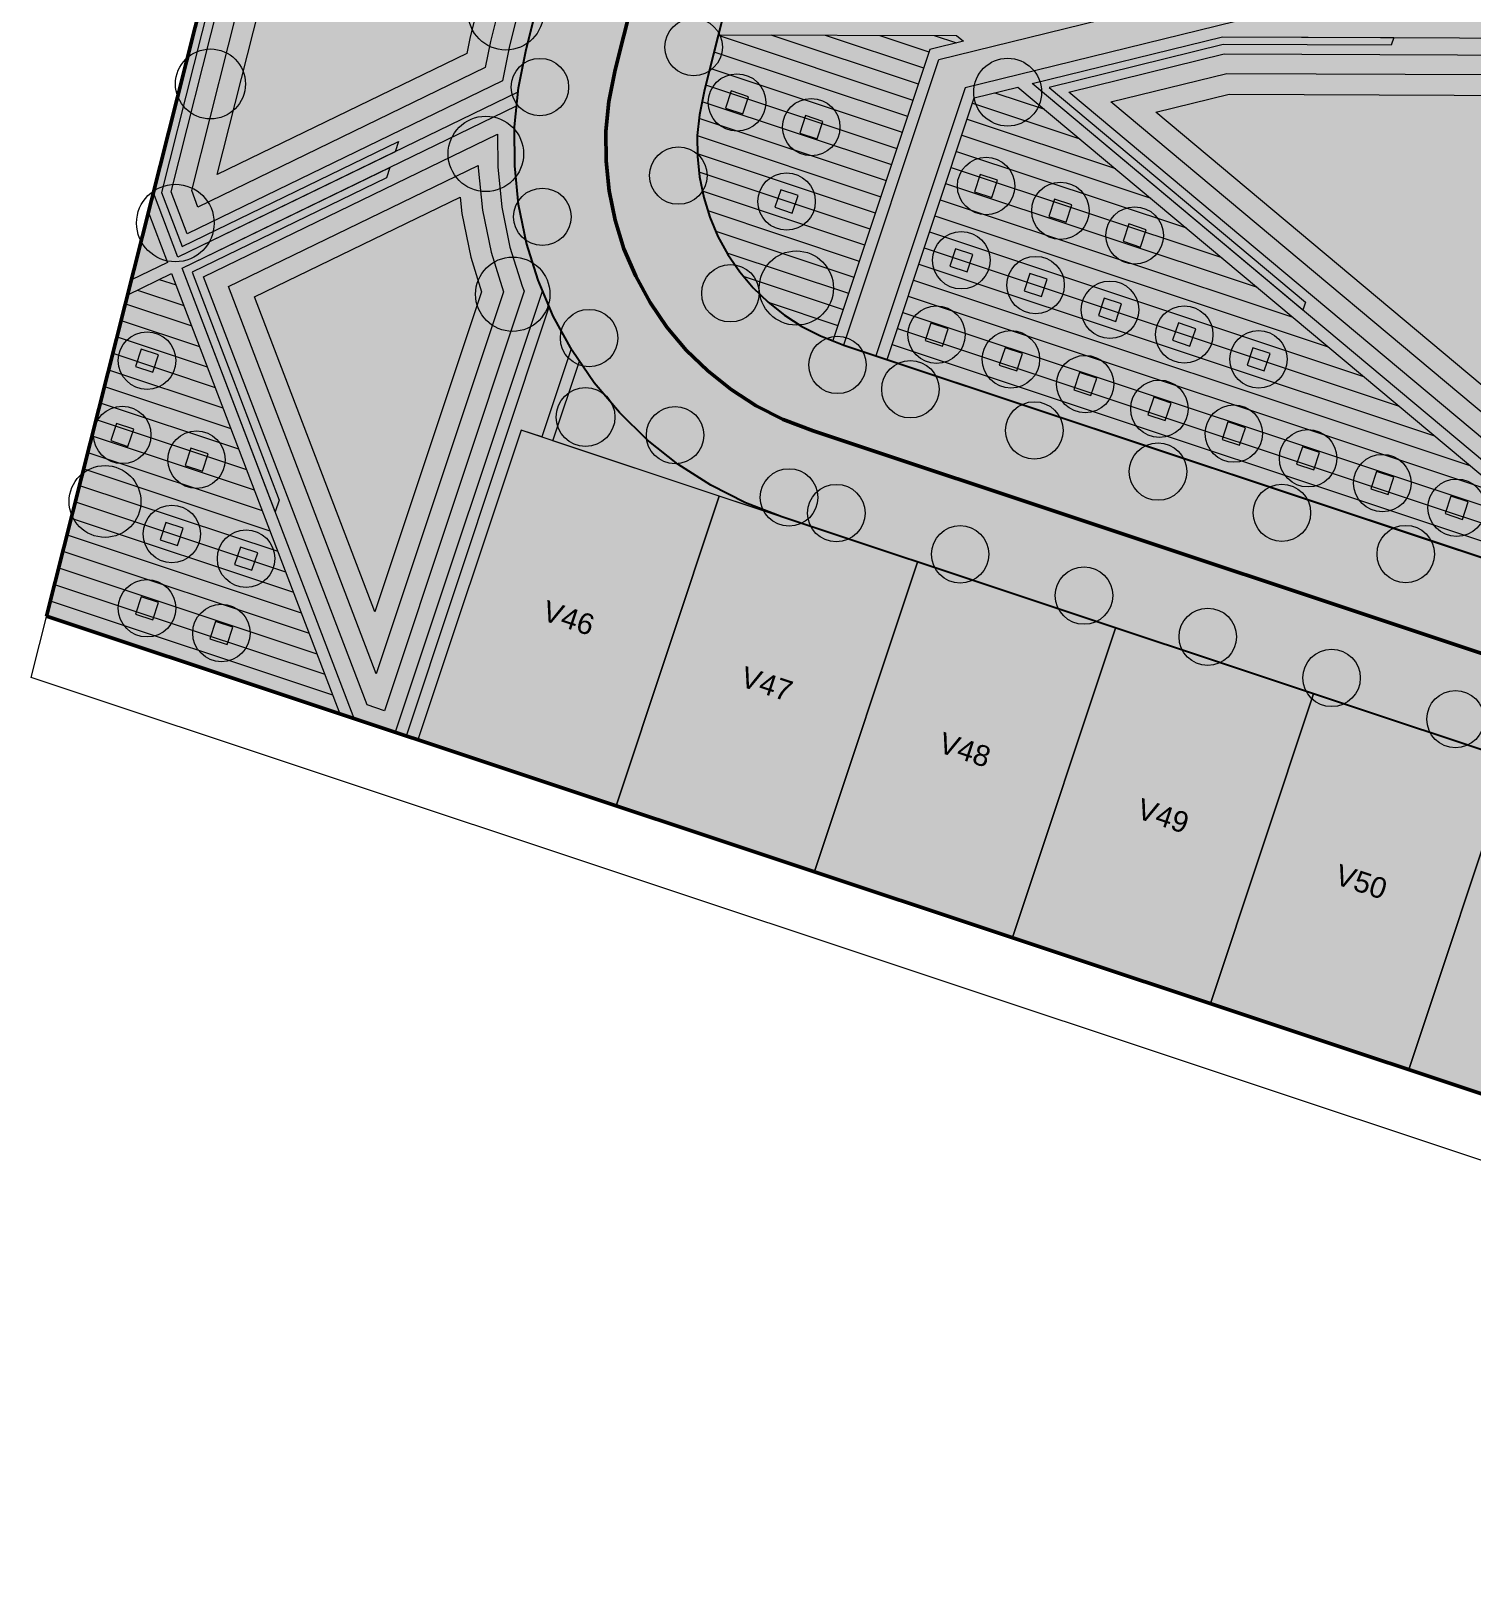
# Model space of a CAD drawing. Header units: metres. Extents: x 338560 to 339836, y 4035198 to 4035840.
# Drawn here: x 338954 to 339064.4, y 4035392.8 to 4035511.5 of the extents above; entities that cross this region are included whole.
import ezdxf
from ezdxf.enums import TextEntityAlignment as Align

# ---------------------------------------------------------------- set-up
doc = ezdxf.new("R2010")
doc.units = ezdxf.units.M
for name, color, linetype, lineweight in [('MP_BOUNDARY', 1, 'Continuous', 50), ('MP_BOUNDARY_COORDS', 6, 'Continuous', 18), ('MP_CIRC_EMERGENCY', 30, 'Continuous', 35), ('MP_CIRC_VEHICLE', 250, 'Continuous', 50), ('MP_GARDEN_BEDS', 84, 'Continuous', 13), ('MP_GARDEN_PATH', 41, 'Continuous', 13), ('MP_GREEN', 3, 'Continuous', 13), ('MP_LANDSCAPE', 94, 'Continuous', 13), ('MP_PLOT_VILLA', 30, 'Continuous', 18), ('MP_ROADS', 8, 'Continuous', 25), ('MP_TEXT_PLOTNO', 8, 'Continuous', 9), ('MP_TREES', 3, 'Continuous', 13)]:
    doc.layers.add(name, color=color, linetype=linetype, lineweight=lineweight)
for name, color, linetype in [('MP_HATCH_GREEN', 3, 'Continuous'), ('MP_HATCH_LANDSCAPE', 94, 'Continuous'), ('MP_HATCH_RES', 31, 'Continuous'), ('MP_HATCH_ROAD', 252, 'Continuous')]:
    doc.layers.add(name, color=color, linetype=linetype)
doc.styles.add('AR', font='arial.ttf')

msp = doc.modelspace()

# ---------------------------------------------------------------- hatches: boundary and pattern name
at = {"layer": 'MP_HATCH_GREEN', "true_color": 0x96cd78}
msp.add_hatch(color=7, dxfattribs=at).paths.add_polyline_path([(339057.17, 4035751.88), (339045.27, 4035729.9), (339059.34, 4035722.28), (339073.41, 4035714.67), (339081.08, 4035710.52), (339078.49, 4035711.77), (339075.79, 4035712.76), (339073.01, 4035713.49), (339070.18, 4035713.95), (339067.31, 4035714.13), (339064.44, 4035714.04), (339061.6, 4035713.68), (339058.79, 4035713.05), (339056.07, 4035712.15), (339053.44, 4035711), (339050.93, 4035709.6), (339048.57, 4035707.96), (339046.37, 4035706.11), (339044.37, 4035704.06), (339042.56, 4035701.82), (339040.99, 4035699.42), (339039.64, 4035696.88), (339038.55, 4035694.23), (339037.71, 4035691.48), (338991.93, 4035510.11), (338991.34, 4035507.17), (338991.05, 4035504.19), (338991.06, 4035501.2), (338991.36, 4035498.23), (338991.96, 4035495.29), (338992.85, 4035492.44), (338994.02, 4035489.68), (338995.46, 4035487.06), (338997.15, 4035484.59), (338999.08, 4035482.3), (339001.22, 4035480.22), (339003.57, 4035478.36), (339006.09, 4035476.74), (339008.75, 4035475.38), (339011.54, 4035474.3), (339006.73, 4035475.9), (338991.55, 4035480.95), (338983.65, 4035457.23), (338955.19, 4035466.71), (339030.78, 4035766.16)])
at = {"layer": 'MP_HATCH_GREEN', "true_color": 0x78ba6e}
msp.add_hatch(color=7, dxfattribs=at).paths.add_polyline_path([(339008.3, 4035493.08), (339007.4, 4035494.4), (339006.63, 4035495.79), (339006.01, 4035497.26), (339005.54, 4035498.78), (339005.22, 4035500.35), (339005.06, 4035501.93), (339005.05, 4035503.53), (339005.21, 4035505.11), (339005.59, 4035507.02), (339042.7, 4035654.04), (339149.78, 4035618.39), (339148.99, 4035616.93), (339143.28, 4035606.37), (339143.03, 4035605.84), (339142.83, 4035605.29), (339142.68, 4035604.72), (339142.59, 4035604.14), (339142.56, 4035603.55), (339142.58, 4035602.96), (339142.67, 4035602.38), (339142.81, 4035601.81), (339143, 4035601.25), (339143.25, 4035600.72), (339143.55, 4035600.21), (339143.9, 4035599.74), (339144.29, 4035599.3), (339144.73, 4035598.9), (339145.2, 4035598.55), (339145.7, 4035598.24), (339149.98, 4035595.93), (339116.14, 4035494.28), (339094, 4035501.65), (339093.62, 4035501.76), (339093.24, 4035501.83), (339092.85, 4035501.86), (339092.45, 4035501.85), (339092.06, 4035501.8), (339091.68, 4035501.71), (339091.31, 4035501.59), (339090.95, 4035501.43), (339090.61, 4035501.24), (339090.28, 4035501.02), (339089.99, 4035500.76), (339089.71, 4035500.48), (339089.47, 4035500.17), (339089.26, 4035499.84), (339089.08, 4035499.49), (339088.94, 4035499.12), (339079.47, 4035470.66), (339074.09, 4035472.45), (339074.04, 4035472.46), (339073.99, 4035472.47), (339073.94, 4035472.47), (339073.9, 4035472.47), (339073.85, 4035472.46), (339073.8, 4035472.45), (339073.75, 4035472.44), (339073.71, 4035472.42), (339073.67, 4035472.4), (339073.62, 4035472.37), (339073.59, 4035472.34), (339073.55, 4035472.3), (339073.52, 4035472.26), (339073.5, 4035472.22), (339073.47, 4035472.18), (339073.46, 4035472.13), (339072.35, 4035468.81), (339016.29, 4035487.47), (339014.48, 4035488.18), (339013.06, 4035488.9), (339011.72, 4035489.76), (339010.47, 4035490.75), (339009.33, 4035491.86)])
at = {"layer": 'MP_HATCH_LANDSCAPE', "true_color": 0xe29684}
for points in [[(339089.75, 4035525.62), (339095.57, 4035543.12), (339060.71, 4035598.16), (339068.08, 4035620.29), (339108.82, 4035632.02), (339113.18, 4035630.57), (339070.12, 4035618.17), (339063.57, 4035598.5), (339098.43, 4035543.46), (339091.76, 4035523.44), (339025.57, 4035507.18), (339018.74, 4035486.66), (339016.29, 4035487.47), (339016.27, 4035487.48), (339023.55, 4035509.36)], [(338993.13, 4035480.43), (338991.55, 4035480.95), (338983.65, 4035457.23), (338982.77, 4035457.53), (338993.71, 4035490.4), (338994.02, 4035489.68), (338995.38, 4035487.19)]]:
    msp.add_hatch(color=7, dxfattribs=at).paths.add_polyline_path(points)
at = {"layer": 'MP_HATCH_LANDSCAPE', "true_color": 0x96c44a}
for points in [[(338991.93, 4035510.11), (338991.34, 4035507.17), (338991.31, 4035506.84), (338965.26, 4035494.2), (338963.38, 4035499.14), (338970.91, 4035528.99), (338980.34, 4035534.71), (338993, 4035514.36)], [(339094, 4035501.65), (339093.62, 4035501.76), (339093.24, 4035501.83), (339092.85, 4035501.86), (339092.45, 4035501.85), (339092.06, 4035501.8), (339091.68, 4035501.71), (339091.31, 4035501.59), (339090.95, 4035501.43), (339090.61, 4035501.24), (339090.28, 4035501.02), (339089.99, 4035500.76), (339089.71, 4035500.48), (339089.47, 4035500.17), (339089.26, 4035499.84), (339089.08, 4035499.49), (339088.94, 4035499.12), (339079.47, 4035470.66), (339074.09, 4035472.45), (339074.04, 4035472.46), (339073.99, 4035472.47), (339073.94, 4035472.47), (339073.9, 4035472.47), (339073.85, 4035472.46), (339073.8, 4035472.45), (339073.75, 4035472.44), (339073.71, 4035472.42), (339073.67, 4035472.4), (339073.62, 4035472.37), (339073.59, 4035472.34), (339073.55, 4035472.3), (339073.52, 4035472.26), (339073.5, 4035472.22), (339073.47, 4035472.18), (339073.46, 4035472.13), (339073.35, 4035471.81), (339030.7, 4035507.51), (339045.28, 4035511.09), (339087.63, 4035510.92), (339102.55, 4035498.81)], [(338991.05, 4035504.19), (338991.06, 4035501.2), (338991.36, 4035498.23), (338991.96, 4035495.29), (338992.85, 4035492.44), (338993.18, 4035491.66), (338981.91, 4035457.81), (338978.76, 4035458.86), (338965.58, 4035493.36), (338991.21, 4035505.79)]]:
    msp.add_hatch(color=7, dxfattribs=at).paths.add_polyline_path(points)
at = {"layer": 'MP_HATCH_LANDSCAPE', "true_color": 0x4e7834}
for points in [[(338965.26, 4035494.2), (338963.38, 4035499.14), (338970.91, 4035528.99), (338980.34, 4035534.71), (338988.39, 4035521.79), (338988.14, 4035521.05), (338980.15, 4035533.89), (338971.43, 4035528.6), (338964, 4035499.17), (338965.59, 4035495.03), (338982.15, 4035503.06), (338981.89, 4035502.27)], [(339030.7, 4035507.51), (339045.28, 4035511.09), (339058.41, 4035511.04), (339058.21, 4035510.44), (339045.35, 4035510.49), (339032, 4035507.21), (339051.65, 4035490.76), (339051.45, 4035490.14)], [(338965.58, 4035493.36), (338981.49, 4035501.07), (338981.23, 4035500.28), (338966.34, 4035493.06), (338973.01, 4035475.6), (338972.71, 4035474.7)], [(338962.99, 4035497.62), (338964.45, 4035493.81), (338961.69, 4035492.47)], [(338999.08, 4035482.3), (339001.22, 4035480.22), (339003.57, 4035478.36), (339006.09, 4035476.74), (339008.75, 4035475.38), (339011.54, 4035474.3), (339006.73, 4035475.9), (338993.99, 4035480.14), (338996.02, 4035486.24), (338997.15, 4035484.59)]]:
    msp.add_hatch(color=7, dxfattribs=at).paths.add_polyline_path(points)
at = {"layer": 'MP_HATCH_LANDSCAPE', "true_color": 0xd6d6d2}
for points in [[(339006.01, 4035497.26), (339005.54, 4035498.78), (339005.22, 4035500.35), (339005.06, 4035501.93), (339005.05, 4035503.53), (339005.21, 4035505.11), (339005.59, 4035507.02), (339006.66, 4035511.25), (339024.92, 4035511.18), (339025.44, 4035510.75), (339022.86, 4035510.11), (339015.43, 4035487.81), (339014.48, 4035488.18), (339013.06, 4035488.9), (339011.72, 4035489.76), (339010.47, 4035490.75), (339009.33, 4035491.86), (339008.3, 4035493.08), (339007.4, 4035494.4), (339006.63, 4035495.79)], [(339072.35, 4035468.81), (339019.59, 4035486.37), (339026.26, 4035506.42), (339029.62, 4035507.24), (339073.04, 4035470.89)], [(338955.19, 4035466.71), (338961.41, 4035491.33), (338964.77, 4035492.96), (338977.66, 4035459.23)]]:
    msp.add_hatch(color=7, dxfattribs=at).paths.add_polyline_path(points)
at = {"layer": 'MP_HATCH_LANDSCAPE', "true_color": 0x6ea046}
for points in [[(339008.53, 4035505.18), (339008.98, 4035506.5), (339007.65, 4035506.95), (339007.21, 4035505.62)], [(339014.23, 4035503.28), (339014.67, 4035504.61), (339013.34, 4035505.05), (339012.9, 4035503.72)], [(339027.62, 4035498.77), (339028.06, 4035500.1), (339026.73, 4035500.54), (339026.29, 4035499.22)], [(339012.33, 4035497.59), (339012.77, 4035498.92), (339011.45, 4035499.36), (339011, 4035498.03)], [(339033.31, 4035496.88), (339033.75, 4035498.21), (339032.43, 4035498.65), (339031.98, 4035497.32)], [(339039, 4035494.98), (339039.45, 4035496.31), (339038.12, 4035496.75), (339037.68, 4035495.43)], [(339025.72, 4035493.08), (339026.17, 4035494.41), (339024.84, 4035494.85), (339024.39, 4035493.52)], [(339031.42, 4035491.19), (339031.86, 4035492.51), (339030.53, 4035492.96), (339030.09, 4035491.63)], [(339037.11, 4035489.29), (339037.55, 4035490.62), (339036.22, 4035491.06), (339035.78, 4035489.73)], [(339023.83, 4035487.39), (339024.27, 4035488.72), (339022.94, 4035489.16), (339022.5, 4035487.83)], [(339042.8, 4035487.39), (339043.24, 4035488.72), (339041.92, 4035489.17), (339041.47, 4035487.84)], [(338963.33, 4035485.4), (338963.77, 4035486.72), (338962.44, 4035487.17), (338962, 4035485.84)], [(339029.52, 4035485.49), (339029.96, 4035486.82), (339028.63, 4035487.26), (339028.19, 4035485.93)], [(339048.49, 4035485.5), (339048.94, 4035486.83), (339047.61, 4035487.27), (339047.17, 4035485.94)], [(339035.21, 4035483.6), (339035.66, 4035484.93), (339034.33, 4035485.37), (339033.89, 4035484.04)], [(339040.91, 4035481.7), (339041.35, 4035483.03), (339040.02, 4035483.47), (339039.58, 4035482.14)], [(338961.43, 4035479.7), (338961.88, 4035481.03), (338960.55, 4035481.47), (338960.11, 4035480.15)], [(339046.6, 4035479.81), (339047.04, 4035481.14), (339045.71, 4035481.58), (339045.27, 4035480.25)], [(338967.13, 4035477.81), (338967.57, 4035479.14), (338966.24, 4035479.58), (338965.8, 4035478.25)], [(339052.29, 4035477.91), (339052.73, 4035479.24), (339051.41, 4035479.68), (339050.96, 4035478.35)], [(339057.98, 4035476.02), (339058.43, 4035477.34), (339057.1, 4035477.79), (339056.66, 4035476.46)], [(339063.68, 4035474.12), (339064.12, 4035475.45), (339062.79, 4035475.89), (339062.35, 4035474.56)], [(338965.23, 4035472.12), (338965.67, 4035473.44), (338964.34, 4035473.89), (338963.9, 4035472.56)], [(338970.92, 4035470.22), (338971.37, 4035471.55), (338970.04, 4035471.99), (338969.6, 4035470.66)], [(338963.34, 4035466.42), (338963.78, 4035467.75), (338962.45, 4035468.19), (338962.01, 4035466.86)], [(338969.03, 4035464.53), (338969.47, 4035465.86), (338968.14, 4035466.3), (338967.7, 4035464.97)]]:
    msp.add_hatch(color=7, dxfattribs=at).paths.add_polyline_path(points)
at = {"layer": 'MP_HATCH_RES', "true_color": 0xfecc66}
for points in [[(338983.65, 4035457.23), (338998.83, 4035452.18), (339006.73, 4035475.9), (338991.55, 4035480.95)], [(338998.83, 4035452.18), (339014.02, 4035447.13), (339021.91, 4035470.85), (339006.73, 4035475.9)], [(339014.02, 4035447.13), (339029.2, 4035442.07), (339037.09, 4035465.79), (339021.91, 4035470.85)], [(339029.2, 4035442.07), (339044.38, 4035437.02), (339052.27, 4035460.74), (339037.09, 4035465.79)], [(339044.38, 4035437.02), (339059.56, 4035431.96), (339067.45, 4035455.68), (339052.27, 4035460.74)], [(339059.56, 4035431.96), (339074.74, 4035426.91), (339082.64, 4035450.63), (339067.45, 4035455.68)]]:
    msp.add_hatch(color=7, dxfattribs=at).paths.add_polyline_path(points)
at = {"layer": 'MP_HATCH_ROAD', "true_color": 0xe1e1e1}
h = msp.add_hatch(color=7, dxfattribs=at)
h.paths.add_polyline_path([(339001.22, 4035480.22), (338999.08, 4035482.3), (338997.15, 4035484.59), (338995.46, 4035487.06), (338994.02, 4035489.68), (338992.85, 4035492.44), (338991.96, 4035495.29), (338991.36, 4035498.23), (338991.06, 4035501.2), (338991.05, 4035504.19), (338991.34, 4035507.17), (338991.93, 4035510.11), (339037.71, 4035691.48), (339038.55, 4035694.23), (339039.64, 4035696.88), (339040.99, 4035699.42), (339042.56, 4035701.82), (339044.37, 4035704.06), (339046.37, 4035706.11), (339048.57, 4035707.96), (339050.93, 4035709.6), (339053.44, 4035711), (339056.07, 4035712.15), (339058.79, 4035713.05), (339061.6, 4035713.68), (339064.44, 4035714.04), (339067.31, 4035714.13), (339070.18, 4035713.95), (339073.01, 4035713.49), (339075.79, 4035712.76), (339078.49, 4035711.77), (339081.08, 4035710.52), (339436.15, 4035518.41), (339444.16, 4035542.5), (339462.03, 4035532.83), (339454.01, 4035508.75), (339769.23, 4035338.2), (339771.72, 4035336.69), (339774.05, 4035334.95), (339776.2, 4035333), (339778.15, 4035330.84), (339779.88, 4035328.51), (339781.38, 4035326.02), (339782.63, 4035323.4), (339783.62, 4035320.66), (339784.34, 4035317.85), (339784.79, 4035314.98), (339784.95, 4035312.07), (339784.84, 4035309.17), (339784.44, 4035306.29), (339783.77, 4035303.46), (339782.83, 4035300.71), (339781.62, 4035298.07), (339780.17, 4035295.55), (339751.82, 4035251.6), (339750.04, 4035249.13), (339748.03, 4035246.85), (339745.79, 4035244.79), (339743.35, 4035242.96), (339740.74, 4035241.4), (339737.99, 4035240.1), (339735.12, 4035239.09), (339732.16, 4035238.38), (339729.14, 4035237.97), (339726.1, 4035237.86), (339723.07, 4035238.07), (339720.07, 4035238.58), (339717.13, 4035239.39), (339631.04, 4035268.06), (339623.15, 4035244.34), (339619.66, 4035245.5), (339611.76, 4035248.13), (339619.66, 4035271.85), (339011.54, 4035474.3), (339008.75, 4035475.38), (339006.09, 4035476.74), (339003.57, 4035478.36)])
h.paths.add_polyline_path([(339163.89, 4035488.92), (339156.3, 4035491.45), (339141.14, 4035445.91), (339188.58, 4035430.11), (339203.74, 4035475.66), (339196.15, 4035478.18), (339199.31, 4035487.67), (339222.08, 4035480.09), (339218.92, 4035470.6), (339211.33, 4035473.13), (339196.17, 4035427.59), (339243.61, 4035411.79), (339258.77, 4035457.34), (339251.18, 4035459.86), (339254.34, 4035469.35), (339277.11, 4035461.77), (339273.95, 4035452.28), (339266.36, 4035454.81), (339251.2, 4035409.27), (339298.64, 4035393.47), (339313.8, 4035439.02), (339306.21, 4035441.54), (339309.37, 4035451.03), (339332.14, 4035443.45), (339328.98, 4035433.96), (339321.39, 4035436.49), (339306.23, 4035390.95), (339331.21, 4035382.63), (339378.65, 4035366.84), (339388.78, 4035363.47), (339405.81, 4035414.63), (339404.43, 4035415.72), (339403.01, 4035417.07), (339401.73, 4035418.56), (339400.61, 4035420.17), (339399.64, 4035421.88), (339398.85, 4035423.68), (339398.24, 4035425.54), (339397.81, 4035427.46), (339397.58, 4035429.41), (339397.54, 4035431.37), (339397.68, 4035433.33), (339398.02, 4035435.26), (339398.55, 4035437.15), (339399.26, 4035438.98), (339400.15, 4035440.73), (339401.2, 4035442.39), (339402.41, 4035443.93), (339403.77, 4035445.35), (339405.26, 4035446.63), (339406.87, 4035447.75), (339408.58, 4035448.72), (339410.37, 4035449.51), (339412.24, 4035450.12), (339413.5, 4035450.4), (339431.66, 4035504.92), (339351.42, 4035548.33), (339328.58, 4035506.12), (339335.62, 4035502.31), (339330.86, 4035493.51), (339309.75, 4035504.93), (339314.51, 4035513.73), (339321.55, 4035509.92), (339344.39, 4035552.14), (339299.63, 4035576.36), (339276.78, 4035534.14), (339283.82, 4035530.34), (339279.06, 4035521.54), (339257.95, 4035532.96), (339262.71, 4035541.76), (339269.75, 4035537.95), (339292.59, 4035580.17), (339247.83, 4035604.39), (339224.98, 4035562.17), (339232.02, 4035558.36), (339227.26, 4035549.57), (339206.15, 4035560.99), (339210.91, 4035569.78), (339217.95, 4035565.98), (339240.79, 4035608.19), (339196.03, 4035632.41), (339173.19, 4035590.19), (339180.22, 4035586.39), (339175.46, 4035577.59), (339154.35, 4035589.01), (339159.11, 4035597.81), (339166.15, 4035594), (339188.99, 4035636.22), (339134.65, 4035665.62), (339100.2, 4035684.26), (339074.71, 4035698.05), (339073.03, 4035698.86), (339071.59, 4035699.39), (339070.11, 4035699.77), (339068.6, 4035700.02), (339067.07, 4035700.12), (339065.54, 4035700.07), (339064.03, 4035699.88), (339062.53, 4035699.54), (339061.08, 4035699.06), (339059.68, 4035698.45), (339058.34, 4035697.7), (339057.09, 4035696.83), (339055.92, 4035695.84), (339054.85, 4035694.75), (339053.89, 4035693.56), (339053.05, 4035692.28), (339052.33, 4035690.93), (339051.75, 4035689.51), (339051.2, 4035687.73), (339005.59, 4035507.02), (339005.21, 4035505.11), (339005.05, 4035503.53), (339005.06, 4035501.93), (339005.22, 4035500.35), (339005.54, 4035498.78), (339006.01, 4035497.26), (339006.63, 4035495.79), (339007.4, 4035494.4), (339008.3, 4035493.08), (339009.33, 4035491.86), (339010.47, 4035490.75), (339011.72, 4035489.76), (339013.06, 4035488.9), (339014.48, 4035488.18), (339016.29, 4035487.47), (339072.83, 4035468.65), (339093.7, 4035461.7), (339133.55, 4035448.44), (339148.71, 4035493.98), (339141.12, 4035496.5), (339144.28, 4035505.99), (339167.05, 4035498.41)])
h.paths.add_polyline_path([(339518.74, 4035370.79), (339503.58, 4035325.24), (339551.02, 4035309.45), (339566.18, 4035354.99), (339558.59, 4035357.52), (339561.75, 4035367.01), (339584.52, 4035359.43), (339581.36, 4035349.94), (339573.77, 4035352.47), (339558.61, 4035306.92), (339606.05, 4035291.13), (339621.21, 4035336.67), (339613.62, 4035339.2), (339616.78, 4035348.69), (339639.55, 4035341.11), (339636.4, 4035331.62), (339628.8, 4035334.15), (339613.64, 4035288.6), (339721.22, 4035252.79), (339723.12, 4035252.26), (339724.72, 4035251.99), (339726.34, 4035251.88), (339727.96, 4035251.93), (339729.57, 4035252.15), (339731.14, 4035252.53), (339732.67, 4035253.07), (339734.14, 4035253.76), (339735.53, 4035254.6), (339736.83, 4035255.57), (339738.02, 4035256.67), (339739.09, 4035257.88), (339740.25, 4035259.49), (339768.22, 4035302.85), (339769.16, 4035304.49), (339769.81, 4035305.9), (339770.31, 4035307.36), (339770.67, 4035308.87), (339770.88, 4035310.4), (339770.94, 4035311.95), (339770.85, 4035313.5), (339770.61, 4035315.03), (339770.23, 4035316.53), (339769.7, 4035317.98), (339769.03, 4035319.38), (339768.23, 4035320.71), (339767.31, 4035321.95), (339766.27, 4035323.1), (339765.13, 4035324.14), (339763.89, 4035325.07), (339762.27, 4035326.05), (339449.52, 4035495.26), (339432.48, 4035444.08), (339433.32, 4035443.1), (339434.45, 4035441.49), (339435.41, 4035439.78), (339436.2, 4035437.99), (339436.82, 4035436.12), (339437.24, 4035434.21), (339437.48, 4035432.26), (339437.52, 4035430.29), (339437.37, 4035428.34), (339437.03, 4035426.4), (339436.5, 4035424.51), (339435.79, 4035422.68), (339434.91, 4035420.93), (339433.85, 4035419.28), (339432.64, 4035417.73), (339431.29, 4035416.31), (339429.8, 4035415.04), (339428.19, 4035413.91), (339426.48, 4035412.95), (339424.68, 4035412.16), (339422.82, 4035411.54), (339420.9, 4035411.12), (339418.95, 4035410.88), (339417.2, 4035410.84), (339400.16, 4035359.68), (339495.99, 4035327.77), (339511.15, 4035373.31), (339503.56, 4035375.84), (339506.72, 4035385.33), (339529.49, 4035377.75), (339526.33, 4035368.26)])
h.paths.add_polyline_path([(339427.45, 4035429.58), (339427.52, 4035430.56), (339427.5, 4035431.54), (339427.38, 4035432.52), (339427.17, 4035433.48), (339426.87, 4035434.41), (339426.47, 4035435.31), (339425.99, 4035436.16), (339425.43, 4035436.97), (339424.79, 4035437.71), (339424.08, 4035438.39), (339423.3, 4035438.99), (339422.48, 4035439.52), (339421.6, 4035439.96), (339420.69, 4035440.32), (339419.74, 4035440.58), (339418.77, 4035440.75), (339417.8, 4035440.83), (339416.82, 4035440.81), (339415.84, 4035440.69), (339414.88, 4035440.48), (339413.95, 4035440.17), (339413.05, 4035439.77), (339412.2, 4035439.29), (339411.39, 4035438.73), (339410.65, 4035438.09), (339409.97, 4035437.38), (339409.37, 4035436.61), (339408.84, 4035435.78), (339408.4, 4035434.91), (339408.04, 4035433.99), (339407.78, 4035433.05), (339407.61, 4035432.08), (339407.53, 4035431.1), (339407.55, 4035430.12), (339407.67, 4035429.14), (339407.88, 4035428.19), (339408.19, 4035427.25), (339408.59, 4035426.36), (339409.07, 4035425.5), (339409.63, 4035424.7), (339410.27, 4035423.95), (339410.98, 4035423.27), (339411.75, 4035422.67), (339412.58, 4035422.14), (339413.45, 4035421.7), (339414.37, 4035421.34), (339415.31, 4035421.08), (339416.28, 4035420.91), (339417.26, 4035420.84), (339418.24, 4035420.86), (339419.21, 4035420.97), (339420.17, 4035421.19), (339421.11, 4035421.49), (339422, 4035421.89), (339422.86, 4035422.37), (339423.66, 4035422.93), (339424.41, 4035423.57), (339425.08, 4035424.28), (339425.69, 4035425.05), (339426.22, 4035425.88), (339426.66, 4035426.76), (339427.02, 4035427.67), (339427.28, 4035428.62)])
h.paths.add_polyline_path([(339453.1, 4035531.34), (339449.3, 4035532.61), (339423.84, 4035456.13), (339427.64, 4035454.87)])

# ---------------------------------------------------------------- linework, layer by layer
at = {"layer": 'MP_BOUNDARY'}
msp.add_lwpolyline([(338955.19, 4035466.71), (339030.78, 4035766.16), (339833.37, 4035331.92), (339749.71, 4035202.2)], close=True, dxfattribs=at)
at = {"layer": 'MP_BOUNDARY_COORDS'}
msp.add_lwpolyline([(338954, 4035462), (339032, 4035771), (339836, 4035336), (339747, 4035198)], close=True, dxfattribs=at)
at = {"layer": 'MP_CIRC_EMERGENCY'}
for points in [[(339013.92, 4035480.89), (339011.62, 4035481.78), (339009.57, 4035482.82), (339007.64, 4035484.06), (339005.85, 4035485.49), (339004.2, 4035487.08), (339002.72, 4035488.84), (339001.43, 4035490.73), (339000.33, 4035492.74), (338999.43, 4035494.85), (338998.75, 4035497.04), (338998.29, 4035499.29), (338998.06, 4035501.57), (338998.05, 4035503.86), (338998.27, 4035506.14), (338998.76, 4035508.56), (339044.46, 4035689.6)], [(339719.18, 4035246.09), (339013.92, 4035480.89)]]:
    msp.add_lwpolyline(points, dxfattribs=at)
at = {"layer": 'MP_CIRC_VEHICLE'}
for points in [[(339013.92, 4035480.89), (339011.62, 4035481.78), (339009.57, 4035482.82), (339007.64, 4035484.06), (339005.85, 4035485.49), (339004.2, 4035487.08), (339002.72, 4035488.84), (339001.43, 4035490.73), (339000.33, 4035492.74), (338999.43, 4035494.85), (338998.75, 4035497.04), (338998.29, 4035499.29), (338998.06, 4035501.57), (338998.05, 4035503.86), (338998.27, 4035506.14), (338998.76, 4035508.56), (339044.46, 4035689.6)], [(339719.18, 4035246.09), (339013.92, 4035480.89)]]:
    msp.add_lwpolyline(points, dxfattribs=at)
at = {"layer": 'MP_GARDEN_BEDS'}
for points in [[(338991.93, 4035510.11), (338991.34, 4035507.17), (338991.31, 4035506.84), (338965.26, 4035494.2), (338963.38, 4035499.14), (338970.91, 4035528.99), (338980.34, 4035534.71), (338993, 4035514.36)], [(338965.26, 4035494.2), (338963.38, 4035499.14), (338970.91, 4035528.99), (338980.34, 4035534.71), (338988.39, 4035521.79), (338988.14, 4035521.05), (338980.15, 4035533.89), (338971.43, 4035528.6), (338964, 4035499.17), (338965.59, 4035495.03), (338982.15, 4035503.06), (338981.89, 4035502.27)], [(339030.7, 4035507.51), (339045.28, 4035511.09), (339058.41, 4035511.04), (339058.21, 4035510.44), (339045.35, 4035510.49), (339032, 4035507.21), (339051.65, 4035490.76), (339051.45, 4035490.14)], [(338991.05, 4035504.19), (338991.06, 4035501.2), (338991.36, 4035498.23), (338991.96, 4035495.29), (338992.85, 4035492.44), (338993.18, 4035491.66), (338981.91, 4035457.81), (338978.76, 4035458.86), (338965.58, 4035493.36), (338991.21, 4035505.79)], [(338965.58, 4035493.36), (338981.49, 4035501.07), (338981.23, 4035500.28), (338966.34, 4035493.06), (338973.01, 4035475.6), (338972.71, 4035474.7)], [(338962.99, 4035497.62), (338964.45, 4035493.81), (338961.69, 4035492.47)], [(338999.08, 4035482.3), (339001.22, 4035480.22), (339003.57, 4035478.36), (339006.09, 4035476.74), (339008.75, 4035475.38), (339011.54, 4035474.3), (339006.73, 4035475.9), (338993.99, 4035480.14), (338996.02, 4035486.24), (338997.15, 4035484.59)]]:
    msp.add_lwpolyline(points, close=True, dxfattribs=at)
msp.add_lwpolyline([(339073.35, 4035471.81), (339030.7, 4035507.51), (339045.28, 4035511.09), (339087.63, 4035510.92)], dxfattribs=at)
at = {"layer": 'MP_GARDEN_PATH'}
for points in [[(339089.75, 4035525.62), (339095.57, 4035543.12), (339060.71, 4035598.16), (339068.08, 4035620.29), (339108.82, 4035632.02), (339113.18, 4035630.57), (339070.12, 4035618.17), (339063.57, 4035598.5), (339098.43, 4035543.46), (339091.76, 4035523.44), (339025.57, 4035507.18), (339018.74, 4035486.66), (339016.29, 4035487.47), (339016.27, 4035487.48), (339023.55, 4035509.36)], [(338993.13, 4035480.43), (338991.55, 4035480.95), (338983.65, 4035457.23), (338982.77, 4035457.53), (338993.71, 4035490.4), (338994.02, 4035489.68), (338995.38, 4035487.19)]]:
    msp.add_lwpolyline(points, close=True, dxfattribs=at)
at = {"layer": 'MP_GREEN'}
for points in [[(339037.71, 4035691.48), (338991.93, 4035510.11), (338991.34, 4035507.17), (338991.05, 4035504.19), (338991.06, 4035501.2), (338991.36, 4035498.23), (338991.96, 4035495.29), (338992.85, 4035492.44), (338994.02, 4035489.68), (338995.46, 4035487.06), (338997.15, 4035484.59), (338999.08, 4035482.3), (339001.22, 4035480.22), (339003.57, 4035478.36), (339006.09, 4035476.74), (339008.75, 4035475.38), (339011.54, 4035474.3), (339006.73, 4035475.9), (338991.55, 4035480.95), (338983.65, 4035457.23), (338955.19, 4035466.71), (339030.78, 4035766.16)], [(339072.35, 4035468.81), (339016.29, 4035487.47), (339014.48, 4035488.18), (339013.06, 4035488.9), (339011.72, 4035489.76), (339010.47, 4035490.75), (339009.33, 4035491.86), (339008.3, 4035493.08), (339007.4, 4035494.4), (339006.63, 4035495.79), (339006.01, 4035497.26), (339005.54, 4035498.78), (339005.22, 4035500.35), (339005.06, 4035501.93), (339005.05, 4035503.53), (339005.21, 4035505.11), (339005.59, 4035507.02), (339042.7, 4035654.04)]]:
    msp.add_lwpolyline(points, dxfattribs=at)
at = {"layer": 'MP_LANDSCAPE'}
for points in [[(338990.66, 4035510.39), (338990.12, 4035507.71), (338965.97, 4035495.99), (338964.74, 4035499.22), (338972.04, 4035528.15), (338979.92, 4035532.94), (338991.61, 4035514.15), (338990.66, 4035510.39)], [(338989.2, 4035510.72), (338988.8, 4035508.73), (338966.79, 4035498.05), (338966.31, 4035499.31), (338973.34, 4035527.19), (338979.43, 4035530.88), (338990, 4035513.9), (338989.2, 4035510.72)], [(338968.27, 4035500.55), (338974.74, 4035526.16), (338978.91, 4035528.69), (338988.28, 4035513.63), (338987.64, 4035511.08), (338987.38, 4035509.82), (338968.27, 4035500.55)], [(339006.65, 4035511.21), (339021.57, 4035506.24)], [(339010.69, 4035511.23), (339021.98, 4035507.48)], [(339014.86, 4035511.22), (339022.39, 4035508.71)], [(339019.03, 4035511.2), (339022.8, 4035509.94)], [(339023.2, 4035511.18), (339024.9, 4035510.62)], [(339006.33, 4035509.95), (339021.16, 4035505.01)], [(339073.21, 4035473.62), (339033.51, 4035506.86), (339045.43, 4035509.79), (339087.16, 4035509.62)], [(339006.01, 4035508.68), (339020.75, 4035503.78)], [(339005.69, 4035507.42), (339020.34, 4035502.54)], [(339073.6, 4035475.26), (339036.74, 4035506.11), (339045.61, 4035508.29), (339086.63, 4035508.12), (339091.13, 4035504.46), (339090.94, 4035504.42), (339090.3, 4035504.21), (339089.69, 4035503.94), (339089.11, 4035503.61), (339088.56, 4035503.23), (339088.06, 4035502.8), (339087.6, 4035502.31), (339087.18, 4035501.79), (339086.83, 4035501.22), (339086.52, 4035500.63), (339086.31, 4035500.07), (339077.69, 4035474.2), (339074.91, 4035475.12), (339074.66, 4035475.19), (339074.34, 4035475.25), (339074.02, 4035475.27), (339073.7, 4035475.27), (339073.6, 4035475.26)], [(339005.41, 4035506.14), (339019.93, 4035501.31)], [(339027.85, 4035506.81), (339031.65, 4035505.55)], [(339074.16, 4035476.87), (339040.19, 4035505.31), (339045.8, 4035506.69), (339086.06, 4035506.52), (339088.1, 4035504.86), (339087.58, 4035504.5), (339086.96, 4035503.96), (339086.39, 4035503.36), (339085.88, 4035502.71), (339085.43, 4035502.02), (339085.06, 4035501.28), (339084.8, 4035500.61), (339076.68, 4035476.22), (339075.38, 4035476.66), (339075.02, 4035476.76), (339074.54, 4035476.84), (339074.16, 4035476.87)], [(339026.13, 4035506.01), (339034.37, 4035503.27)], [(339005.18, 4035504.85), (339019.52, 4035500.08)], [(339025.72, 4035504.78), (339037.08, 4035501)], [(338989.75, 4035503.64), (338989.76, 4035501.13), (338990.07, 4035498.03), (338990.7, 4035494.97), (338991.63, 4035491.99), (338991.79, 4035491.6), (338981.09, 4035459.46), (338979.76, 4035459.9), (338967.22, 4035492.71), (338989.75, 4035503.64)], [(339005.05, 4035503.52), (339019.1, 4035498.84)], [(339025.31, 4035503.55), (339039.8, 4035498.72)], [(339005.05, 4035502.15), (339018.69, 4035497.61)], [(339024.9, 4035502.31), (339042.52, 4035496.45)], [(338988.26, 4035501.24), (338988.26, 4035501.06), (338988.59, 4035497.8), (338989.25, 4035494.6), (338990.19, 4035491.55), (338980.45, 4035462.29), (338969.12, 4035491.96), (338988.26, 4035501.24)], [(339005.18, 4035500.74), (339018.28, 4035496.38)], [(339024.49, 4035501.08), (339045.23, 4035494.17)], [(339005.43, 4035499.28), (339017.87, 4035495.14)], [(339024.08, 4035499.85), (339047.95, 4035491.9)], [(338986.88, 4035498.8), (338987.01, 4035497.56), (338987.69, 4035494.2), (338988.51, 4035491.56), (338980.35, 4035467.04), (338971.13, 4035491.16), (338986.88, 4035498.8)], [(339023.67, 4035498.61), (339050.67, 4035489.62)], [(339005.85, 4035497.78), (339017.46, 4035493.91)], [(339023.25, 4035497.38), (339053.39, 4035487.35)], [(339006.46, 4035496.2), (339017.05, 4035492.68)], [(339022.84, 4035496.15), (339056.1, 4035485.07)], [(339007.32, 4035494.55), (339016.64, 4035491.44)], [(339022.43, 4035494.91), (339058.82, 4035482.8)], [(339022.02, 4035493.68), (339061.54, 4035480.52)], [(338963.82, 4035492.5), (338965.11, 4035492.08)], [(339008.57, 4035492.76), (339016.23, 4035490.21)], [(339021.61, 4035492.45), (339064.25, 4035478.25)], [(338962.15, 4035491.69), (338965.71, 4035490.51)], [(339010.47, 4035490.76), (339015.82, 4035488.98)], [(339021.2, 4035491.21), (339066.97, 4035475.98)], [(338961.23, 4035490.63), (338966.31, 4035488.94)], [(339020.79, 4035489.98), (339069.69, 4035473.7)], [(338960.91, 4035489.36), (338966.91, 4035487.37)], [(339020.38, 4035488.75), (339072.41, 4035471.43)], [(338960.59, 4035488.1), (338967.51, 4035485.8)], [(339019.97, 4035487.51), (339072.73, 4035469.95)], [(338960.27, 4035486.84), (338968.11, 4035484.23)], [(338959.95, 4035485.57), (338968.71, 4035482.66)], [(338959.63, 4035484.31), (338969.31, 4035481.09)], [(338959.31, 4035483.04), (338969.91, 4035479.52)], [(338958.99, 4035481.78), (338970.51, 4035477.95)], [(338958.68, 4035480.52), (338971.11, 4035476.38)], [(338958.36, 4035479.25), (338971.71, 4035474.81)], [(338958.04, 4035477.99), (338972.31, 4035473.24)], [(338957.72, 4035476.72), (338972.91, 4035471.67)], [(338957.4, 4035475.46), (338973.51, 4035470.1)], [(338957.08, 4035474.2), (338974.11, 4035468.53)], [(338956.76, 4035472.93), (338974.71, 4035466.96)], [(338956.44, 4035471.67), (338975.31, 4035465.39)], [(338956.12, 4035470.4), (338975.91, 4035463.82)], [(338955.8, 4035469.14), (338976.51, 4035462.25)], [(338955.48, 4035467.88), (338977.11, 4035460.68)]]:
    msp.add_lwpolyline(points, dxfattribs=at)
for points in [[(339006.01, 4035497.26), (339005.54, 4035498.78), (339005.22, 4035500.35), (339005.06, 4035501.93), (339005.05, 4035503.53), (339005.21, 4035505.11), (339005.59, 4035507.02), (339006.66, 4035511.25), (339024.92, 4035511.18), (339025.44, 4035510.75), (339022.86, 4035510.11), (339015.43, 4035487.81), (339014.48, 4035488.18), (339013.06, 4035488.9), (339011.72, 4035489.76), (339010.47, 4035490.75), (339009.33, 4035491.86), (339008.3, 4035493.08), (339007.4, 4035494.4), (339006.63, 4035495.79)], [(339008.53, 4035505.18), (339008.98, 4035506.5), (339007.65, 4035506.95), (339007.21, 4035505.62)], [(339072.35, 4035468.81), (339019.59, 4035486.37), (339026.26, 4035506.42), (339029.62, 4035507.24), (339073.04, 4035470.89)], [(339014.23, 4035503.28), (339014.67, 4035504.61), (339013.34, 4035505.05), (339012.9, 4035503.72)], [(339027.62, 4035498.77), (339028.06, 4035500.1), (339026.73, 4035500.54), (339026.29, 4035499.22)], [(339012.33, 4035497.59), (339012.77, 4035498.92), (339011.45, 4035499.36), (339011, 4035498.03)], [(339033.31, 4035496.88), (339033.75, 4035498.21), (339032.43, 4035498.65), (339031.98, 4035497.32)], [(339039, 4035494.98), (339039.45, 4035496.31), (339038.12, 4035496.75), (339037.68, 4035495.43)], [(339025.72, 4035493.08), (339026.17, 4035494.41), (339024.84, 4035494.85), (339024.39, 4035493.52)], [(338955.19, 4035466.71), (338961.41, 4035491.33), (338964.77, 4035492.96), (338977.66, 4035459.23)], [(339031.42, 4035491.19), (339031.86, 4035492.51), (339030.53, 4035492.96), (339030.09, 4035491.63)], [(339037.11, 4035489.29), (339037.55, 4035490.62), (339036.22, 4035491.06), (339035.78, 4035489.73)], [(339023.83, 4035487.39), (339024.27, 4035488.72), (339022.94, 4035489.16), (339022.5, 4035487.83)], [(339042.8, 4035487.39), (339043.24, 4035488.72), (339041.92, 4035489.17), (339041.47, 4035487.84)], [(338963.33, 4035485.4), (338963.77, 4035486.72), (338962.44, 4035487.17), (338962, 4035485.84)], [(339029.52, 4035485.49), (339029.96, 4035486.82), (339028.63, 4035487.26), (339028.19, 4035485.93)], [(339048.49, 4035485.5), (339048.94, 4035486.83), (339047.61, 4035487.27), (339047.17, 4035485.94)], [(339035.21, 4035483.6), (339035.66, 4035484.93), (339034.33, 4035485.37), (339033.89, 4035484.04)], [(339040.91, 4035481.7), (339041.35, 4035483.03), (339040.02, 4035483.47), (339039.58, 4035482.14)], [(338961.43, 4035479.7), (338961.88, 4035481.03), (338960.55, 4035481.47), (338960.11, 4035480.15)], [(339046.6, 4035479.81), (339047.04, 4035481.14), (339045.71, 4035481.58), (339045.27, 4035480.25)], [(338967.13, 4035477.81), (338967.57, 4035479.14), (338966.24, 4035479.58), (338965.8, 4035478.25)], [(339052.29, 4035477.91), (339052.73, 4035479.24), (339051.41, 4035479.68), (339050.96, 4035478.35)], [(339057.98, 4035476.02), (339058.43, 4035477.34), (339057.1, 4035477.79), (339056.66, 4035476.46)], [(339063.68, 4035474.12), (339064.12, 4035475.45), (339062.79, 4035475.89), (339062.35, 4035474.56)], [(338965.23, 4035472.12), (338965.67, 4035473.44), (338964.34, 4035473.89), (338963.9, 4035472.56)], [(338970.92, 4035470.22), (338971.37, 4035471.55), (338970.04, 4035471.99), (338969.6, 4035470.66)], [(338963.34, 4035466.42), (338963.78, 4035467.75), (338962.45, 4035468.19), (338962.01, 4035466.86)], [(338969.03, 4035464.53), (338969.47, 4035465.86), (338968.14, 4035466.3), (338967.7, 4035464.97)]]:
    msp.add_lwpolyline(points, close=True, dxfattribs=at)
at = {"layer": 'MP_PLOT_VILLA'}
for points in [[(338983.65, 4035457.23), (338998.83, 4035452.18), (339006.73, 4035475.9), (338991.55, 4035480.95)], [(338998.83, 4035452.18), (339014.02, 4035447.13), (339021.91, 4035470.85), (339006.73, 4035475.9)], [(339014.02, 4035447.13), (339029.2, 4035442.07), (339037.09, 4035465.79), (339021.91, 4035470.85)], [(339029.2, 4035442.07), (339044.38, 4035437.02), (339052.27, 4035460.74), (339037.09, 4035465.79)], [(339044.38, 4035437.02), (339059.56, 4035431.96), (339067.45, 4035455.68), (339052.27, 4035460.74)], [(339059.56, 4035431.96), (339074.74, 4035426.91), (339082.64, 4035450.63), (339067.45, 4035455.68)]]:
    msp.add_lwpolyline(points, close=True, dxfattribs=at)
at = {"layer": 'MP_ROADS'}
for points in [[(339619.66, 4035271.85), (339011.54, 4035474.3), (339008.75, 4035475.38), (339006.09, 4035476.74), (339003.57, 4035478.36), (339001.22, 4035480.22), (338999.08, 4035482.3), (338997.15, 4035484.59), (338995.46, 4035487.06), (338994.02, 4035489.68), (338992.85, 4035492.44), (338991.96, 4035495.29), (338991.36, 4035498.23), (338991.06, 4035501.2), (338991.05, 4035504.19), (338991.34, 4035507.17), (338991.93, 4035510.11), (339037.71, 4035691.48)], [(339051.2, 4035687.73), (339005.59, 4035507.02), (339005.21, 4035505.11), (339005.05, 4035503.53), (339005.06, 4035501.93), (339005.22, 4035500.35), (339005.54, 4035498.78), (339006.01, 4035497.26), (339006.63, 4035495.79), (339007.4, 4035494.4), (339008.3, 4035493.08), (339009.33, 4035491.86), (339010.47, 4035490.75), (339011.72, 4035489.76), (339013.06, 4035488.9), (339014.48, 4035488.18), (339016.29, 4035487.47), (339072.83, 4035468.65)]]:
    msp.add_lwpolyline(points, dxfattribs=at)
at = {"layer": 'MP_TREES'}
for centre, radius in [((338990.38, 4035512.97), 2.89), ((339004.77, 4035510.31), 2.2), ((338967.75, 4035507.48), 2.68), ((338992.99, 4035507.24), 2.2), ((339028.83, 4035506.85), 2.6), ((339008.09, 4035506.06), 2.2), ((339013.78, 4035504.17), 2.2), ((338988.85, 4035502.12), 2.89), ((339003.6, 4035500.46), 2.2), ((339027.18, 4035499.66), 2.2), ((339011.89, 4035498.47), 2.2), ((338965.06, 4035496.82), 2.97), ((338993.18, 4035497.3), 2.2), ((339032.87, 4035497.76), 2.2), ((339038.56, 4035495.87), 2.2), ((339025.28, 4035493.97), 2.2), ((339012.64, 4035491.84), 2.84), ((339030.97, 4035492.07), 2.2), ((338990.91, 4035491.37), 2.85), ((339007.59, 4035491.44), 2.2), ((339036.67, 4035490.18), 2.2), ((338996.76, 4035488.01), 2.2), ((339023.38, 4035488.27), 2.2), ((339042.36, 4035488.28), 2.2), ((338962.89, 4035486.28), 2.2), ((339029.08, 4035486.38), 2.2), ((339048.05, 4035486.38), 2.2), ((339015.79, 4035485.95), 2.2), ((339021.38, 4035484.09), 2.2), ((339034.77, 4035484.48), 2.2), ((339040.46, 4035482.59), 2.2), ((338996.49, 4035481.96), 2.25), ((338960.99, 4035480.59), 2.2), ((339003.35, 4035480.57), 2.2), ((339030.87, 4035480.93), 2.2), ((339046.16, 4035480.69), 2.2), ((338966.68, 4035478.69), 2.2), ((339051.85, 4035478.8), 2.2), ((339040.35, 4035477.78), 2.2), ((339057.54, 4035476.9), 2.2), ((338959.67, 4035475.49), 2.75), ((339012.08, 4035475.8), 2.2), ((339015.7, 4035474.6), 2.2), ((339049.84, 4035474.62), 2.2), ((339063.23, 4035475.01), 2.2), ((338964.79, 4035473), 2.2), ((338970.48, 4035471.11), 2.2), ((339025.19, 4035471.44), 2.2), ((339059.33, 4035471.46), 2.2), ((338962.89, 4035467.31), 2.2), ((339034.68, 4035468.28), 2.2), ((338968.59, 4035465.41), 2.2), ((339044.16, 4035465.12), 2.2), ((339053.65, 4035461.97), 2.2), ((339063.14, 4035458.81), 2.2)]:
    msp.add_circle(centre, radius, dxfattribs=at)

# ---------------------------------------------------------------- texts
at = {"layer": 'MP_TEXT_PLOTNO', "style": 'AR'}
for s, p in [('V46', (338995.19, 4035466.57)), ('V47', (339010.37, 4035461.51)), ('V48', (339025.55, 4035456.46)), ('V49', (339040.74, 4035451.4)), ('V50', (339055.92, 4035446.35))]:
    msp.add_text(s, height=1.6, rotation=-18.4135, dxfattribs=at).set_placement(p, align=Align.MIDDLE_CENTER)

doc.saveas('drawing.dxf')
